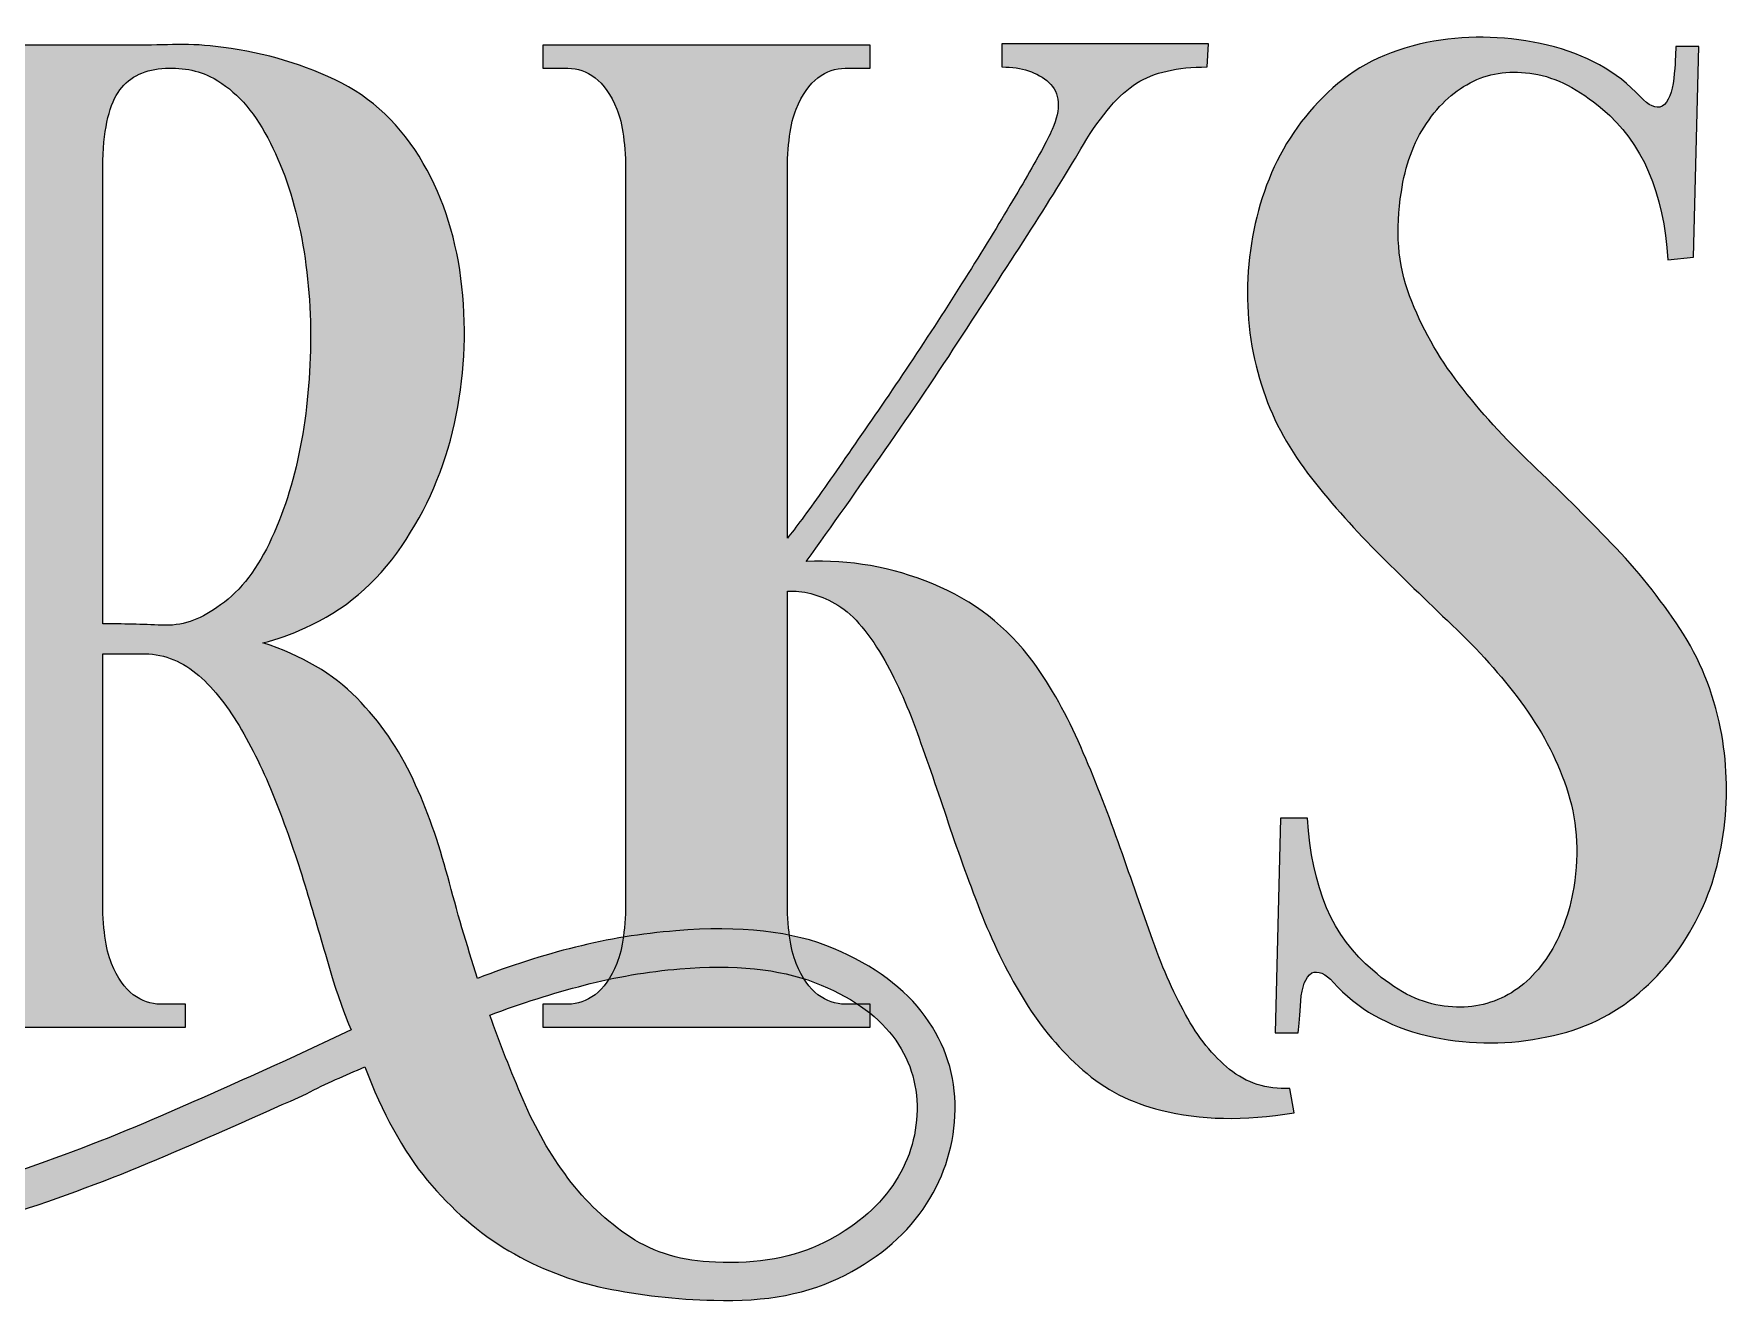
# Model space of a CAD drawing. Header units: inches. Extents: x 64 to 1013, y -819 to -261.
# Drawn here: x 438.9 to 621, y -680.5 to -544.2 of the extents above; entities that cross this region are included whole.
import ezdxf

# ---------------------------------------------------------------- set-up
doc = ezdxf.new("R2010")
doc.units = ezdxf.units.IN
doc.header["$MEASUREMENT"] = 0
doc.layers.add('Layer 1', color=7, linetype='Continuous')

# ---------------------------------------------------------------- blocks, each defined once
blk = doc.blocks.new('block 7')
at = {"layer": 'Layer 1', "true_color": 0x680b10}
h = blk.add_hatch(color=246, dxfattribs=at)
h.dxf.hatch_style = 2
edge = h.paths.add_edge_path()
edge.add_spline(control_points=[(377.81, -615.35), (372.36, -613.99), (367.81, -611.43), (364.16, -607.69), (360.51, -603.94), (357.83, -599.61), (356.13, -594.69), (354.43, -589.78), (353.65, -584.59), (353.79, -579.14), (353.94, -573.69), (355.01, -568.6), (357.01, -563.88), (359, -559.16), (361.92, -555.07), (365.77, -551.61), (369.61, -548.16), (374.4, -545.95), (380.15, -544.97), (384.53, -544.19), (388.86, -544.34), (393.14, -545.41), (398.3, -546.68), (402.66, -549.01), (406.21, -552.42), (409.77, -555.83), (412.47, -559.84), (414.32, -564.46), (416.17, -569.09), (417.16, -574.01), (417.31, -579.21), (417.46, -584.42), (416.75, -589.39), (415.19, -594.11), (413.64, -598.83), (411.25, -603.04), (408.04, -606.74), (404.83, -610.44), (400.79, -613.11), (395.92, -614.77), (393, -615.74), (389.98, -616.28), (386.87, -616.37), (383.75, -616.47), (380.73, -616.13), (377.81, -615.35)], knot_values=[0, 0, 0, 0, 1, 1, 1, 2, 2, 2, 3, 3, 3, 4, 4, 4, 5, 5, 5, 6, 6, 6, 7, 7, 7, 8, 8, 8, 9, 9, 9, 10, 10, 10, 11, 11, 11, 12, 12, 12, 13, 13, 13, 14, 14, 14, 15, 15, 15, 15], degree=3, periodic=1)
edge = h.paths.add_edge_path()
edge.add_spline(control_points=[(507.92, -640.61), (514.83, -640.03), (520.47, -640.66), (524.85, -642.51), (529.23, -644.36), (532.52, -646.8), (534.71, -649.81), (536.9, -652.83), (537.97, -656.16), (537.92, -659.82), (537.87, -663.46), (536.85, -666.85), (534.86, -669.96), (532.86, -673.08), (529.94, -675.63), (526.1, -677.63), (522.25, -679.62), (517.55, -680.52), (512, -680.33), (507.92, -680.23), (504.02, -679.79), (500.32, -679.02), (496.62, -678.24), (493.17, -676.9), (489.96, -675), (486.74, -673.1), (483.82, -670.57), (481.19, -667.41), (478.57, -664.24), (476.33, -660.18), (474.48, -655.22), (473.41, -655.7), (472.36, -656.16), (471.34, -656.6), (470.32, -657.04), (469.27, -657.55), (468.2, -658.14), (463.62, -660.18), (458.88, -662.27), (453.96, -664.41), (449.05, -666.55), (443.84, -668.55), (438.34, -670.4), (432.84, -672.25), (426.97, -673.86), (420.74, -675.22), (414.51, -676.58), (407.84, -677.56), (400.74, -678.14), (393.34, -678.72), (387.01, -678.24), (381.76, -676.68), (376.5, -675.12), (372.19, -672.96), (368.83, -670.18), (365.47, -667.41), (363.07, -664.17), (361.6, -660.47), (360.15, -656.77), (359.49, -653.02), (359.63, -649.23), (359.78, -645.43), (360.68, -641.81), (362.33, -638.35), (363.99, -634.9), (366.28, -632), (369.2, -629.66), (372.12, -627.33), (375.62, -625.74), (379.71, -624.92), (383.8, -624.09), (388.37, -624.41), (393.44, -625.87), (394.8, -626.35), (396.36, -626.94), (398.11, -627.62), (399.86, -628.3), (401.03, -629.32), (401.61, -630.68), (402, -631.56), (402.05, -632.44), (401.76, -633.31), (401.47, -634.19), (400.96, -634.92), (400.23, -635.5), (399.5, -636.09), (398.64, -636.43), (397.67, -636.52), (396.7, -636.62), (395.72, -636.28), (394.75, -635.5), (393.97, -634.92), (393.36, -634.14), (392.93, -633.17), (392.49, -632.19), (392.46, -631.17), (392.85, -630.1), (388.47, -628.74), (384.51, -628.37), (380.95, -629.01), (377.4, -629.64), (374.36, -630.95), (371.83, -632.95), (369.29, -634.94), (367.32, -637.4), (365.91, -640.32), (364.5, -643.24), (363.75, -646.31), (363.65, -649.52), (363.55, -652.73), (364.18, -655.9), (365.55, -659.01), (366.91, -662.13), (369.05, -664.9), (371.97, -667.33), (374.89, -669.77), (378.69, -671.62), (383.36, -672.88), (388.03, -674.15), (393.68, -674.54), (400.3, -674.05), (407.31, -673.47), (413.85, -672.52), (419.94, -671.2), (426.02, -669.89), (431.77, -668.31), (437.17, -666.46), (442.57, -664.61), (447.68, -662.64), (452.5, -660.54), (457.32, -658.45), (461.97, -656.38), (466.45, -654.34), (466.45, -654.34), (473.02, -651.27), (473.02, -651.27), (472.24, -649.52), (471.46, -647.31), (470.68, -644.63), (469.9, -641.95), (469.07, -639.15), (468.2, -636.23), (467.32, -633.31), (466.32, -630.39), (465.21, -627.47), (464.09, -624.55), (462.84, -621.87), (461.48, -619.44), (460.12, -617.01), (458.61, -615.01), (456.96, -613.45), (455.3, -611.9), (453.4, -611.02), (451.26, -610.82), (451.26, -610.82), (446.3, -610.82), (446.3, -610.82), (446.3, -610.82), (446.3, -637.11), (446.3, -637.11), (446.3, -640.23), (446.61, -642.56), (447.25, -644.12), (447.88, -645.68), (448.66, -646.8), (449.58, -647.48), (450.51, -648.16), (451.48, -648.5), (452.5, -648.5), (453.52, -648.5), (454.42, -648.5), (455.2, -648.5), (455.2, -648.5), (455.2, -650.98), (455.2, -650.98), (455.2, -650.98), (420.01, -650.98), (420.01, -650.98), (420.01, -650.98), (420.01, -648.5), (420.01, -648.5), (420.79, -648.5), (421.69, -648.5), (422.71, -648.5), (423.74, -648.5), (424.71, -648.16), (425.63, -647.48), (426.56, -646.8), (427.34, -645.68), (427.97, -644.12), (428.6, -642.56), (428.92, -640.23), (428.92, -637.11), (428.92, -637.11), (428.92, -559.28), (428.92, -559.28), (428.92, -556.17), (428.6, -553.83), (427.97, -552.27), (427.34, -550.72), (426.56, -549.6), (425.63, -548.91), (424.71, -548.23), (423.74, -547.89), (422.71, -547.89), (421.69, -547.89), (420.79, -547.89), (420.01, -547.89), (420.01, -547.89), (420.01, -545.41), (420.01, -545.41), (420.01, -545.41), (449.22, -545.41), (449.22, -545.41), (450.77, -545.41), (452.31, -545.39), (453.82, -545.34), (455.32, -545.29), (456.86, -545.36), (458.42, -545.55), (462.99, -546.04), (467.27, -547.23), (471.27, -549.13), (475.26, -551.03), (478.42, -554.02), (480.76, -558.11), (482.99, -562.01), (484.38, -566.44), (484.92, -571.4), (485.45, -576.36), (485.18, -581.26), (484.11, -586.08), (483.04, -590.89), (481.14, -595.3), (478.42, -599.29), (475.69, -603.28), (472.24, -606.2), (468.05, -608.05), (466.59, -608.73), (465.08, -609.27), (463.53, -609.66), (467.71, -611.02), (471.07, -612.99), (473.6, -615.57), (476.13, -618.15), (478.15, -621.07), (479.66, -624.33), (481.17, -627.59), (482.41, -631.07), (483.38, -634.77), (484.36, -638.47), (485.43, -642.12), (486.6, -645.72), (490.1, -644.36), (493.61, -643.24), (497.11, -642.37), (500.61, -641.49), (504.22, -640.9), (507.92, -640.61)], knot_values=[0, 0, 0, 0, 1, 1, 1, 2, 2, 2, 3, 3, 3, 4, 4, 4, 5, 5, 5, 6, 6, 6, 7, 7, 7, 8, 8, 8, 9, 9, 9, 10, 10, 10, 11, 11, 11, 12, 12, 12, 13, 13, 13, 14, 14, 14, 15, 15, 15, 16, 16, 16, 17, 17, 17, 18, 18, 18, 19, 19, 19, 20, 20, 20, 21, 21, 21, 22, 22, 22, 23, 23, 23, 24, 24, 24, 25, 25, 25, 26, 26, 26, 27, 27, 27, 28, 28, 28, 29, 29, 29, 30, 30, 30, 31, 31, 31, 32, 32, 32, 33, 33, 33, 34, 34, 34, 35, 35, 35, 36, 36, 36, 37, 37, 37, 38, 38, 38, 39, 39, 39, 40, 40, 40, 41, 41, 41, 42, 42, 42, 43, 43, 43, 44, 44, 44, 45, 45, 45, 46, 46, 46, 47, 47, 47, 48, 48, 48, 49, 49, 49, 50, 50, 50, 51, 51, 51, 52, 52, 52, 53, 53, 53, 54, 54, 54, 55, 55, 55, 56, 56, 56, 57, 57, 57, 58, 58, 58, 59, 59, 59, 60, 60, 60, 61, 61, 61, 62, 62, 62, 63, 63, 63, 64, 64, 64, 65, 65, 65, 66, 66, 66, 67, 67, 67, 68, 68, 68, 69, 69, 69, 70, 70, 70, 71, 71, 71, 72, 72, 72, 73, 73, 73, 74, 74, 74, 75, 75, 75, 76, 76, 76, 77, 77, 77, 78, 78, 78, 79, 79, 79, 80, 80, 80, 81, 81, 81, 82, 82, 82, 83, 83, 83, 84, 84, 84, 85, 85, 85, 86, 86, 86, 86], degree=3, periodic=1)
edge = h.paths.add_edge_path()
edge.add_spline(control_points=[(382.63, -548.18), (380.1, -548.96), (378.03, -550.98), (376.43, -554.24), (374.82, -557.51), (373.63, -561.35), (372.85, -565.78), (372.07, -570.21), (371.68, -574.96), (371.68, -580.02), (371.68, -585.08), (372.07, -589.85), (372.85, -594.32), (373.63, -598.8), (374.79, -602.7), (376.35, -606.01), (377.91, -609.32), (379.81, -611.41), (382.05, -612.29), (384.77, -613.36), (387.45, -613.21), (390.08, -611.85), (392.12, -610.78), (393.85, -608.61), (395.26, -605.35), (396.67, -602.09), (397.72, -598.27), (398.4, -593.89), (399.08, -589.51), (399.42, -584.86), (399.42, -579.94), (399.42, -575.03), (399.06, -570.4), (398.33, -566.07), (397.6, -561.74), (396.48, -557.97), (394.97, -554.75), (393.46, -551.54), (391.54, -549.45), (389.2, -548.48), (386.96, -547.6), (384.77, -547.5), (382.63, -548.18)], knot_values=[0, 0, 0, 0, 1, 1, 1, 2, 2, 2, 3, 3, 3, 4, 4, 4, 5, 5, 5, 6, 6, 6, 7, 7, 7, 8, 8, 8, 9, 9, 9, 10, 10, 10, 11, 11, 11, 12, 12, 12, 13, 13, 13, 14, 14, 14, 14], degree=3, periodic=1)
edge = h.paths.add_edge_path()
edge.add_spline(control_points=[(458.56, -605.86), (460.8, -604.4), (462.67, -602.11), (464.18, -599), (465.69, -595.88), (466.81, -592.43), (467.54, -588.63), (468.27, -584.83), (468.64, -580.84), (468.64, -576.66), (468.64, -572.47), (468.22, -568.51), (467.4, -564.76), (466.57, -561.01), (465.35, -557.7), (463.74, -554.83), (462.14, -551.96), (460.17, -549.94), (457.83, -548.77), (456.18, -547.99), (454.33, -547.72), (452.28, -547.96), (450.24, -548.21), (448.73, -549.16), (447.76, -550.81), (447.27, -551.69), (446.9, -552.81), (446.66, -554.17), (446.42, -555.53), (446.3, -557.24), (446.3, -559.28), (446.3, -559.28), (446.3, -607.61), (446.3, -607.61), (448.44, -607.61), (450.55, -607.66), (452.65, -607.76), (454.74, -607.86), (456.71, -607.22), (458.56, -605.86)], knot_values=[0, 0, 0, 0, 1, 1, 1, 2, 2, 2, 3, 3, 3, 4, 4, 4, 5, 5, 5, 6, 6, 6, 7, 7, 7, 8, 8, 8, 9, 9, 9, 10, 10, 10, 11, 11, 11, 12, 12, 12, 13, 13, 13, 13], degree=3, periodic=1)
edge = h.paths.add_edge_path()
edge.add_spline(control_points=[(512.15, -676.24), (516.73, -676.44), (520.62, -675.73), (523.83, -674.12), (527.04, -672.52), (529.5, -670.47), (531.21, -667.99), (532.91, -665.51), (533.78, -662.81), (533.83, -659.89), (533.88, -656.97), (533.01, -654.31), (531.21, -651.93), (529.4, -649.55), (526.61, -647.62), (522.81, -646.16), (519.01, -644.7), (514.19, -644.22), (508.35, -644.7), (504.85, -644.99), (501.42, -645.58), (498.06, -646.45), (494.7, -647.33), (491.32, -648.4), (487.91, -649.67), (488.98, -652.68), (490.17, -655.73), (491.49, -658.79), (492.8, -661.86), (494.41, -664.66), (496.31, -667.19), (498.21, -669.72), (500.44, -671.84), (503.02, -673.54), (505.6, -675.24), (508.65, -676.14), (512.15, -676.24)], knot_values=[0, 0, 0, 0, 1, 1, 1, 2, 2, 2, 3, 3, 3, 4, 4, 4, 5, 5, 5, 6, 6, 6, 7, 7, 7, 8, 8, 8, 9, 9, 9, 10, 10, 10, 11, 11, 11, 12, 12, 12, 12], degree=3, periodic=1)
at = {"layer": 'Layer 1', "lineweight": 0}
for points, knots in [([(507.92, -640.61), (514.83, -640.03), (520.47, -640.66), (524.85, -642.51), (529.23, -644.36), (532.52, -646.8), (534.71, -649.81), (536.9, -652.83), (537.97, -656.16), (537.92, -659.82), (537.87, -663.46), (536.85, -666.85), (534.86, -669.96), (532.86, -673.08), (529.94, -675.63), (526.1, -677.63), (522.25, -679.62), (517.55, -680.52), (512, -680.33), (507.92, -680.23), (504.02, -679.79), (500.32, -679.02), (496.62, -678.24), (493.17, -676.9), (489.96, -675), (486.74, -673.1), (483.82, -670.57), (481.19, -667.41), (478.57, -664.24), (476.33, -660.18), (474.48, -655.22), (473.41, -655.7), (472.36, -656.16), (471.34, -656.6), (470.32, -657.04), (469.27, -657.55), (468.2, -658.14), (463.62, -660.18), (458.88, -662.27), (453.96, -664.41), (449.05, -666.55), (443.84, -668.55), (438.34, -670.4), (432.84, -672.25), (426.97, -673.86), (420.74, -675.22), (414.51, -676.58), (407.84, -677.56), (400.74, -678.14), (393.34, -678.72), (387.01, -678.24), (381.76, -676.68), (376.5, -675.12), (372.19, -672.96), (368.83, -670.18), (365.47, -667.41), (363.07, -664.17), (361.6, -660.47), (360.15, -656.77), (359.49, -653.02), (359.63, -649.23), (359.78, -645.43), (360.68, -641.81), (362.33, -638.35), (363.99, -634.9), (366.28, -632), (369.2, -629.66), (372.12, -627.33), (375.62, -625.74), (379.71, -624.92), (383.8, -624.09), (388.37, -624.41), (393.44, -625.87), (394.8, -626.35), (396.36, -626.94), (398.11, -627.62), (399.86, -628.3), (401.03, -629.32), (401.61, -630.68), (402, -631.56), (402.05, -632.44), (401.76, -633.31), (401.47, -634.19), (400.96, -634.92), (400.23, -635.5), (399.5, -636.09), (398.64, -636.43), (397.67, -636.52), (396.7, -636.62), (395.72, -636.28), (394.75, -635.5), (393.97, -634.92), (393.36, -634.14), (392.93, -633.17), (392.49, -632.19), (392.46, -631.17), (392.85, -630.1), (388.47, -628.74), (384.51, -628.37), (380.95, -629.01), (377.4, -629.64), (374.36, -630.95), (371.83, -632.95), (369.29, -634.94), (367.32, -637.4), (365.91, -640.32), (364.5, -643.24), (363.75, -646.31), (363.65, -649.52), (363.55, -652.73), (364.18, -655.9), (365.55, -659.01), (366.91, -662.13), (369.05, -664.9), (371.97, -667.33), (374.89, -669.77), (378.69, -671.62), (383.36, -672.88), (388.03, -674.15), (393.68, -674.54), (400.3, -674.05), (407.31, -673.47), (413.85, -672.52), (419.94, -671.2), (426.02, -669.89), (431.77, -668.31), (437.17, -666.46), (442.57, -664.61), (447.68, -662.64), (452.5, -660.54), (457.32, -658.45), (461.97, -656.38), (466.45, -654.34), (466.45, -654.34), (473.02, -651.27), (473.02, -651.27), (472.24, -649.52), (471.46, -647.31), (470.68, -644.63), (469.9, -641.95), (469.07, -639.15), (468.2, -636.23), (467.32, -633.31), (466.32, -630.39), (465.21, -627.47), (464.09, -624.55), (462.84, -621.87), (461.48, -619.44), (460.12, -617.01), (458.61, -615.01), (456.96, -613.45), (455.3, -611.9), (453.4, -611.02), (451.26, -610.82), (451.26, -610.82), (446.3, -610.82), (446.3, -610.82), (446.3, -610.82), (446.3, -637.11), (446.3, -637.11), (446.3, -640.23), (446.61, -642.56), (447.25, -644.12), (447.88, -645.68), (448.66, -646.8), (449.58, -647.48), (450.51, -648.16), (451.48, -648.5), (452.5, -648.5), (453.52, -648.5), (454.42, -648.5), (455.2, -648.5), (455.2, -648.5), (455.2, -650.98), (455.2, -650.98), (455.2, -650.98), (420.01, -650.98), (420.01, -650.98), (420.01, -650.98), (420.01, -648.5), (420.01, -648.5), (420.79, -648.5), (421.69, -648.5), (422.71, -648.5), (423.74, -648.5), (424.71, -648.16), (425.63, -647.48), (426.56, -646.8), (427.34, -645.68), (427.97, -644.12), (428.6, -642.56), (428.92, -640.23), (428.92, -637.11), (428.92, -637.11), (428.92, -559.28), (428.92, -559.28), (428.92, -556.17), (428.6, -553.83), (427.97, -552.27), (427.34, -550.72), (426.56, -549.6), (425.63, -548.91), (424.71, -548.23), (423.74, -547.89), (422.71, -547.89), (421.69, -547.89), (420.79, -547.89), (420.01, -547.89), (420.01, -547.89), (420.01, -545.41), (420.01, -545.41), (420.01, -545.41), (449.22, -545.41), (449.22, -545.41), (450.77, -545.41), (452.31, -545.39), (453.82, -545.34), (455.32, -545.29), (456.86, -545.36), (458.42, -545.55), (462.99, -546.04), (467.27, -547.23), (471.27, -549.13), (475.26, -551.03), (478.42, -554.02), (480.76, -558.11), (482.99, -562.01), (484.38, -566.44), (484.92, -571.4), (485.45, -576.36), (485.18, -581.26), (484.11, -586.08), (483.04, -590.89), (481.14, -595.3), (478.42, -599.29), (475.69, -603.28), (472.24, -606.2), (468.05, -608.05), (466.59, -608.73), (465.08, -609.27), (463.53, -609.66), (467.71, -611.02), (471.07, -612.99), (473.6, -615.57), (476.13, -618.15), (478.15, -621.07), (479.66, -624.33), (481.17, -627.59), (482.41, -631.07), (483.38, -634.77), (484.36, -638.47), (485.43, -642.12), (486.6, -645.72), (490.1, -644.36), (493.61, -643.24), (497.11, -642.37), (500.61, -641.49), (504.22, -640.9), (507.92, -640.61)], [0, 0, 0, 0, 1, 1, 1, 2, 2, 2, 3, 3, 3, 4, 4, 4, 5, 5, 5, 6, 6, 6, 7, 7, 7, 8, 8, 8, 9, 9, 9, 10, 10, 10, 11, 11, 11, 12, 12, 12, 13, 13, 13, 14, 14, 14, 15, 15, 15, 16, 16, 16, 17, 17, 17, 18, 18, 18, 19, 19, 19, 20, 20, 20, 21, 21, 21, 22, 22, 22, 23, 23, 23, 24, 24, 24, 25, 25, 25, 26, 26, 26, 27, 27, 27, 28, 28, 28, 29, 29, 29, 30, 30, 30, 31, 31, 31, 32, 32, 32, 33, 33, 33, 34, 34, 34, 35, 35, 35, 36, 36, 36, 37, 37, 37, 38, 38, 38, 39, 39, 39, 40, 40, 40, 41, 41, 41, 42, 42, 42, 43, 43, 43, 44, 44, 44, 45, 45, 45, 46, 46, 46, 47, 47, 47, 48, 48, 48, 49, 49, 49, 50, 50, 50, 51, 51, 51, 52, 52, 52, 53, 53, 53, 54, 54, 54, 55, 55, 55, 56, 56, 56, 57, 57, 57, 58, 58, 58, 59, 59, 59, 60, 60, 60, 61, 61, 61, 62, 62, 62, 63, 63, 63, 64, 64, 64, 65, 65, 65, 66, 66, 66, 67, 67, 67, 68, 68, 68, 69, 69, 69, 70, 70, 70, 71, 71, 71, 72, 72, 72, 73, 73, 73, 74, 74, 74, 75, 75, 75, 76, 76, 76, 77, 77, 77, 78, 78, 78, 79, 79, 79, 80, 80, 80, 81, 81, 81, 82, 82, 82, 83, 83, 83, 84, 84, 84, 85, 85, 85, 86, 86, 86, 86]), ([(458.56, -605.86), (460.8, -604.4), (462.67, -602.11), (464.18, -599), (465.69, -595.88), (466.81, -592.43), (467.54, -588.63), (468.27, -584.83), (468.64, -580.84), (468.64, -576.66), (468.64, -572.47), (468.22, -568.51), (467.4, -564.76), (466.57, -561.01), (465.35, -557.7), (463.74, -554.83), (462.14, -551.96), (460.17, -549.94), (457.83, -548.77), (456.18, -547.99), (454.33, -547.72), (452.28, -547.96), (450.24, -548.21), (448.73, -549.16), (447.76, -550.81), (447.27, -551.69), (446.9, -552.81), (446.66, -554.17), (446.42, -555.53), (446.3, -557.24), (446.3, -559.28), (446.3, -559.28), (446.3, -607.61), (446.3, -607.61), (448.44, -607.61), (450.55, -607.66), (452.65, -607.76), (454.74, -607.86), (456.71, -607.22), (458.56, -605.86)], [0, 0, 0, 0, 1, 1, 1, 2, 2, 2, 3, 3, 3, 4, 4, 4, 5, 5, 5, 6, 6, 6, 7, 7, 7, 8, 8, 8, 9, 9, 9, 10, 10, 10, 11, 11, 11, 12, 12, 12, 13, 13, 13, 13]), ([(512.15, -676.24), (516.73, -676.44), (520.62, -675.73), (523.83, -674.12), (527.04, -672.52), (529.5, -670.47), (531.21, -667.99), (532.91, -665.51), (533.78, -662.81), (533.83, -659.89), (533.88, -656.97), (533.01, -654.31), (531.21, -651.93), (529.4, -649.55), (526.61, -647.62), (522.81, -646.16), (519.01, -644.7), (514.19, -644.22), (508.35, -644.7), (504.85, -644.99), (501.42, -645.58), (498.06, -646.45), (494.7, -647.33), (491.32, -648.4), (487.91, -649.67), (488.98, -652.68), (490.17, -655.73), (491.49, -658.79), (492.8, -661.86), (494.41, -664.66), (496.31, -667.19), (498.21, -669.72), (500.44, -671.84), (503.02, -673.54), (505.6, -675.24), (508.65, -676.14), (512.15, -676.24)], [0, 0, 0, 0, 1, 1, 1, 2, 2, 2, 3, 3, 3, 4, 4, 4, 5, 5, 5, 6, 6, 6, 7, 7, 7, 8, 8, 8, 9, 9, 9, 10, 10, 10, 11, 11, 11, 12, 12, 12, 12])]:
    blk.add_open_spline(points, degree=3, knots=knots, dxfattribs=at)
blk = doc.blocks.new('block 8')
at = {"layer": 'Layer 1', "true_color": 0x680b10}
h = blk.add_hatch(color=246, dxfattribs=at)
h.dxf.hatch_style = 2
edge = h.paths.add_edge_path()
edge.add_spline(control_points=[(528.79, -547.89), (528.01, -547.89), (527.12, -547.89), (526.09, -547.89), (525.07, -547.89), (524.1, -548.23), (523.17, -548.91), (522.25, -549.6), (521.47, -550.72), (520.84, -552.27), (520.2, -553.83), (519.89, -556.17), (519.89, -559.28), (519.89, -559.28), (519.89, -598.41), (519.89, -598.41), (520.76, -597.34), (522.01, -595.66), (523.61, -593.38), (525.22, -591.09), (526.99, -588.53), (528.94, -585.71), (530.89, -582.89), (532.88, -579.92), (534.93, -576.8), (536.97, -573.69), (538.89, -570.67), (540.7, -567.75), (542.5, -564.83), (544.08, -562.2), (545.44, -559.86), (546.8, -557.53), (547.78, -555.73), (548.36, -554.46), (549.33, -552.22), (549.21, -550.54), (548, -549.42), (546.78, -548.31), (545.1, -547.75), (542.96, -547.75), (542.96, -547.75), (542.96, -545.26), (542.96, -545.26), (542.96, -545.26), (565.15, -545.26), (565.15, -545.26), (565.15, -545.26), (565.01, -547.75), (565.01, -547.75), (561.8, -547.75), (559.26, -548.33), (557.42, -549.5), (555.56, -550.67), (553.67, -552.86), (551.72, -556.07), (550.26, -558.6), (548.38, -561.64), (546.1, -565.19), (543.81, -568.75), (541.35, -572.55), (538.72, -576.58), (536.1, -580.62), (533.32, -584.74), (530.4, -588.92), (527.48, -593.11), (524.66, -597.1), (521.93, -600.9), (526.6, -600.7), (531.13, -601.51), (535.51, -603.31), (539.89, -605.11), (543.49, -607.91), (546.32, -611.7), (548.26, -614.43), (549.97, -617.47), (551.43, -620.83), (552.89, -624.19), (554.23, -627.59), (555.44, -631.05), (556.66, -634.51), (557.83, -637.84), (558.95, -641.05), (560.07, -644.26), (561.31, -647.11), (562.67, -649.59), (564.03, -652.08), (565.62, -654.05), (567.42, -655.51), (569.22, -656.97), (571.38, -657.65), (573.91, -657.55), (573.91, -657.55), (574.35, -660.18), (574.35, -660.18), (569, -661.06), (564.23, -660.96), (560.04, -659.89), (556.83, -659.11), (554.03, -657.67), (551.65, -655.58), (549.26, -653.49), (547.19, -651.03), (545.44, -648.21), (543.69, -645.38), (542.16, -642.32), (540.84, -639.01), (539.53, -635.7), (538.31, -632.36), (537.19, -629.01), (536.07, -625.65), (534.95, -622.41), (533.83, -619.3), (532.71, -616.18), (531.47, -613.45), (530.11, -611.12), (528.45, -608.3), (526.75, -606.4), (525, -605.42), (523.25, -604.45), (521.54, -604.01), (519.89, -604.11), (519.89, -604.11), (519.89, -637.11), (519.89, -637.11), (519.89, -640.23), (520.2, -642.56), (520.84, -644.12), (521.47, -645.68), (522.25, -646.8), (523.17, -647.48), (524.1, -648.16), (525.07, -648.5), (526.09, -648.5), (527.12, -648.5), (528.01, -648.5), (528.79, -648.5), (528.79, -648.5), (528.79, -650.98), (528.79, -650.98), (528.79, -650.98), (493.6, -650.98), (493.6, -650.98), (493.6, -650.98), (493.6, -648.5), (493.6, -648.5), (494.38, -648.5), (495.28, -648.5), (496.31, -648.5), (497.33, -648.5), (498.3, -648.16), (499.23, -647.48), (500.15, -646.8), (500.93, -645.68), (501.56, -644.12), (502.19, -642.56), (502.51, -640.23), (502.51, -637.11), (502.51, -637.11), (502.51, -559.28), (502.51, -559.28), (502.51, -556.17), (502.19, -553.83), (501.56, -552.27), (500.93, -550.72), (500.15, -549.6), (499.23, -548.91), (498.3, -548.23), (497.33, -547.89), (496.31, -547.89), (495.28, -547.89), (494.38, -547.89), (493.6, -547.89), (493.6, -547.89), (493.6, -545.41), (493.6, -545.41), (493.6, -545.41), (528.79, -545.41), (528.79, -545.41), (528.79, -545.41), (528.79, -547.89), (528.79, -547.89)], knot_values=[0, 0, 0, 0, 1, 1, 1, 2, 2, 2, 3, 3, 3, 4, 4, 4, 5, 5, 5, 6, 6, 6, 7, 7, 7, 8, 8, 8, 9, 9, 9, 10, 10, 10, 11, 11, 11, 12, 12, 12, 13, 13, 13, 14, 14, 14, 15, 15, 15, 16, 16, 16, 17, 17, 17, 18, 18, 18, 19, 19, 19, 20, 20, 20, 21, 21, 21, 22, 22, 22, 23, 23, 23, 24, 24, 24, 25, 25, 25, 26, 26, 26, 27, 27, 27, 28, 28, 28, 29, 29, 29, 30, 30, 30, 31, 31, 31, 32, 32, 32, 33, 33, 33, 34, 34, 34, 35, 35, 35, 36, 36, 36, 37, 37, 37, 38, 38, 38, 39, 39, 39, 40, 40, 40, 41, 41, 41, 42, 42, 42, 43, 43, 43, 44, 44, 44, 45, 45, 45, 46, 46, 46, 47, 47, 47, 48, 48, 48, 49, 49, 49, 50, 50, 50, 51, 51, 51, 52, 52, 52, 53, 53, 53, 54, 54, 54, 55, 55, 55, 56, 56, 56, 57, 57, 57, 58, 58, 58, 59, 59, 59, 60, 60, 60, 60], degree=3, periodic=1)
at = {"layer": 'Layer 1', "lineweight": 0}
blk.add_open_spline([(528.79, -547.89), (528.01, -547.89), (527.12, -547.89), (526.09, -547.89), (525.07, -547.89), (524.1, -548.23), (523.17, -548.91), (522.25, -549.6), (521.47, -550.72), (520.84, -552.27), (520.2, -553.83), (519.89, -556.17), (519.89, -559.28), (519.89, -559.28), (519.89, -598.41), (519.89, -598.41), (520.76, -597.34), (522.01, -595.66), (523.61, -593.38), (525.22, -591.09), (526.99, -588.53), (528.94, -585.71), (530.89, -582.89), (532.88, -579.92), (534.93, -576.8), (536.97, -573.69), (538.89, -570.67), (540.7, -567.75), (542.5, -564.83), (544.08, -562.2), (545.44, -559.86), (546.8, -557.53), (547.78, -555.73), (548.36, -554.46), (549.33, -552.22), (549.21, -550.54), (548, -549.42), (546.78, -548.31), (545.1, -547.75), (542.96, -547.75), (542.96, -547.75), (542.96, -545.26), (542.96, -545.26), (542.96, -545.26), (565.15, -545.26), (565.15, -545.26), (565.15, -545.26), (565.01, -547.75), (565.01, -547.75), (561.8, -547.75), (559.26, -548.33), (557.42, -549.5), (555.56, -550.67), (553.67, -552.86), (551.72, -556.07), (550.26, -558.6), (548.38, -561.64), (546.1, -565.19), (543.81, -568.75), (541.35, -572.55), (538.72, -576.58), (536.1, -580.62), (533.32, -584.74), (530.4, -588.92), (527.48, -593.11), (524.66, -597.1), (521.93, -600.9), (526.6, -600.7), (531.13, -601.51), (535.51, -603.31), (539.89, -605.11), (543.49, -607.91), (546.32, -611.7), (548.26, -614.43), (549.97, -617.47), (551.43, -620.83), (552.89, -624.19), (554.23, -627.59), (555.44, -631.05), (556.66, -634.51), (557.83, -637.84), (558.95, -641.05), (560.07, -644.26), (561.31, -647.11), (562.67, -649.59), (564.03, -652.08), (565.62, -654.05), (567.42, -655.51), (569.22, -656.97), (571.38, -657.65), (573.91, -657.55), (573.91, -657.55), (574.35, -660.18), (574.35, -660.18), (569, -661.06), (564.23, -660.96), (560.04, -659.89), (556.83, -659.11), (554.03, -657.67), (551.65, -655.58), (549.26, -653.49), (547.19, -651.03), (545.44, -648.21), (543.69, -645.38), (542.16, -642.32), (540.84, -639.01), (539.53, -635.7), (538.31, -632.36), (537.19, -629.01), (536.07, -625.65), (534.95, -622.41), (533.83, -619.3), (532.71, -616.18), (531.47, -613.45), (530.11, -611.12), (528.45, -608.3), (526.75, -606.4), (525, -605.42), (523.25, -604.45), (521.54, -604.01), (519.89, -604.11), (519.89, -604.11), (519.89, -637.11), (519.89, -637.11), (519.89, -640.23), (520.2, -642.56), (520.84, -644.12), (521.47, -645.68), (522.25, -646.8), (523.17, -647.48), (524.1, -648.16), (525.07, -648.5), (526.09, -648.5), (527.12, -648.5), (528.01, -648.5), (528.79, -648.5), (528.79, -648.5), (528.79, -650.98), (528.79, -650.98), (528.79, -650.98), (493.6, -650.98), (493.6, -650.98), (493.6, -650.98), (493.6, -648.5), (493.6, -648.5), (494.38, -648.5), (495.28, -648.5), (496.31, -648.5), (497.33, -648.5), (498.3, -648.16), (499.23, -647.48), (500.15, -646.8), (500.93, -645.68), (501.56, -644.12), (502.19, -642.56), (502.51, -640.23), (502.51, -637.11), (502.51, -637.11), (502.51, -559.28), (502.51, -559.28), (502.51, -556.17), (502.19, -553.83), (501.56, -552.27), (500.93, -550.72), (500.15, -549.6), (499.23, -548.91), (498.3, -548.23), (497.33, -547.89), (496.31, -547.89), (495.28, -547.89), (494.38, -547.89), (493.6, -547.89), (493.6, -547.89), (493.6, -545.41), (493.6, -545.41), (493.6, -545.41), (528.79, -545.41), (528.79, -545.41), (528.79, -545.41), (528.79, -547.89), (528.79, -547.89)], degree=3, knots=[0, 0, 0, 0, 1, 1, 1, 2, 2, 2, 3, 3, 3, 4, 4, 4, 5, 5, 5, 6, 6, 6, 7, 7, 7, 8, 8, 8, 9, 9, 9, 10, 10, 10, 11, 11, 11, 12, 12, 12, 13, 13, 13, 14, 14, 14, 15, 15, 15, 16, 16, 16, 17, 17, 17, 18, 18, 18, 19, 19, 19, 20, 20, 20, 21, 21, 21, 22, 22, 22, 23, 23, 23, 24, 24, 24, 25, 25, 25, 26, 26, 26, 27, 27, 27, 28, 28, 28, 29, 29, 29, 30, 30, 30, 31, 31, 31, 32, 32, 32, 33, 33, 33, 34, 34, 34, 35, 35, 35, 36, 36, 36, 37, 37, 37, 38, 38, 38, 39, 39, 39, 40, 40, 40, 41, 41, 41, 42, 42, 42, 43, 43, 43, 44, 44, 44, 45, 45, 45, 46, 46, 46, 47, 47, 47, 48, 48, 48, 49, 49, 49, 50, 50, 50, 51, 51, 51, 52, 52, 52, 53, 53, 53, 54, 54, 54, 55, 55, 55, 56, 56, 56, 57, 57, 57, 58, 58, 58, 59, 59, 59, 60, 60, 60, 60], dxfattribs=at)
blk = doc.blocks.new('block 9')
at = {"layer": 'Layer 1', "true_color": 0x680b10}
h = blk.add_hatch(color=246, dxfattribs=at)
h.dxf.hatch_style = 2
edge = h.paths.add_edge_path()
edge.add_spline(control_points=[(585.89, -561.18), (585.21, -565.27), (585.5, -568.99), (586.77, -572.35), (588.03, -575.71), (589.81, -578.87), (592.09, -581.84), (594.38, -584.81), (596.99, -587.68), (599.91, -590.46), (602.83, -593.23), (605.67, -596.05), (608.45, -598.93), (611.22, -601.8), (613.68, -604.86), (615.82, -608.12), (617.96, -611.39), (619.42, -614.96), (620.2, -618.86), (620.88, -622.36), (621.01, -625.94), (620.57, -629.59), (620.13, -633.24), (619.11, -636.6), (617.5, -639.66), (615.9, -642.73), (613.71, -645.41), (610.93, -647.7), (608.16, -649.98), (604.77, -651.47), (600.78, -652.15), (596.79, -652.93), (592.73, -652.83), (588.59, -651.86), (584.45, -650.89), (581.12, -648.99), (578.59, -646.16), (577.71, -645.19), (576.93, -644.85), (576.25, -645.14), (575.57, -645.63), (575.18, -646.63), (575.08, -648.13), (574.99, -649.64), (574.89, -650.79), (574.79, -651.56), (574.79, -651.56), (572.31, -651.56), (572.31, -651.56), (572.31, -651.56), (572.89, -628.49), (572.89, -628.49), (572.89, -628.49), (575.81, -628.49), (575.81, -628.49), (576.2, -635.89), (578.54, -641.34), (582.82, -644.85), (585.25, -646.99), (587.66, -648.26), (590.05, -648.64), (592.43, -649.03), (594.62, -648.77), (596.62, -647.84), (598.61, -646.92), (600.29, -645.41), (601.66, -643.31), (603.02, -641.22), (603.94, -638.77), (604.43, -635.94), (605.02, -632.05), (604.75, -628.47), (603.63, -625.21), (602.51, -621.95), (600.88, -618.88), (598.74, -616.01), (596.6, -613.14), (594.14, -610.39), (591.36, -607.76), (588.59, -605.13), (585.86, -602.48), (583.19, -599.8), (580.51, -597.12), (578.05, -594.32), (575.81, -591.4), (573.57, -588.48), (571.92, -585.32), (570.85, -581.91), (569.68, -578.31), (569.19, -574.49), (569.39, -570.45), (569.58, -566.41), (570.43, -562.64), (571.94, -559.14), (573.45, -555.63), (575.64, -552.59), (578.51, -550.01), (581.38, -547.43), (585.01, -545.75), (589.39, -544.97), (593.38, -544.29), (597.45, -544.44), (601.59, -545.41), (605.72, -546.38), (609.05, -548.23), (611.59, -550.96), (612.46, -551.93), (613.24, -552.27), (613.92, -551.98), (614.6, -551.49), (615.02, -550.5), (615.17, -548.99), (615.31, -547.48), (615.38, -546.34), (615.38, -545.55), (615.38, -545.55), (617.87, -545.55), (617.87, -545.55), (617.87, -545.55), (617.28, -568.19), (617.28, -568.19), (617.28, -568.19), (614.51, -568.48), (614.51, -568.48), (614.12, -561.28), (611.78, -555.87), (607.5, -552.27), (604.97, -550.13), (602.51, -548.87), (600.12, -548.48), (597.74, -548.09), (595.57, -548.35), (593.63, -549.28), (591.68, -550.21), (590, -551.71), (588.59, -553.81), (587.18, -555.9), (586.28, -558.36), (585.89, -561.18)], knot_values=[0, 0, 0, 0, 1, 1, 1, 2, 2, 2, 3, 3, 3, 4, 4, 4, 5, 5, 5, 6, 6, 6, 7, 7, 7, 8, 8, 8, 9, 9, 9, 10, 10, 10, 11, 11, 11, 12, 12, 12, 13, 13, 13, 14, 14, 14, 15, 15, 15, 16, 16, 16, 17, 17, 17, 18, 18, 18, 19, 19, 19, 20, 20, 20, 21, 21, 21, 22, 22, 22, 23, 23, 23, 24, 24, 24, 25, 25, 25, 26, 26, 26, 27, 27, 27, 28, 28, 28, 29, 29, 29, 30, 30, 30, 31, 31, 31, 32, 32, 32, 33, 33, 33, 34, 34, 34, 35, 35, 35, 36, 36, 36, 37, 37, 37, 38, 38, 38, 39, 39, 39, 40, 40, 40, 41, 41, 41, 42, 42, 42, 43, 43, 43, 44, 44, 44, 45, 45, 45, 46, 46, 46, 46], degree=3, periodic=1)
at = {"layer": 'Layer 1', "lineweight": 0}
blk.add_open_spline([(585.89, -561.18), (585.21, -565.27), (585.5, -568.99), (586.77, -572.35), (588.03, -575.71), (589.81, -578.87), (592.09, -581.84), (594.38, -584.81), (596.99, -587.68), (599.91, -590.46), (602.83, -593.23), (605.67, -596.05), (608.45, -598.93), (611.22, -601.8), (613.68, -604.86), (615.82, -608.12), (617.96, -611.39), (619.42, -614.96), (620.2, -618.86), (620.88, -622.36), (621.01, -625.94), (620.57, -629.59), (620.13, -633.24), (619.11, -636.6), (617.5, -639.66), (615.9, -642.73), (613.71, -645.41), (610.93, -647.7), (608.16, -649.98), (604.77, -651.47), (600.78, -652.15), (596.79, -652.93), (592.73, -652.83), (588.59, -651.86), (584.45, -650.89), (581.12, -648.99), (578.59, -646.16), (577.71, -645.19), (576.93, -644.85), (576.25, -645.14), (575.57, -645.63), (575.18, -646.63), (575.08, -648.13), (574.99, -649.64), (574.89, -650.79), (574.79, -651.56), (574.79, -651.56), (572.31, -651.56), (572.31, -651.56), (572.31, -651.56), (572.89, -628.49), (572.89, -628.49), (572.89, -628.49), (575.81, -628.49), (575.81, -628.49), (576.2, -635.89), (578.54, -641.34), (582.82, -644.85), (585.25, -646.99), (587.66, -648.26), (590.05, -648.64), (592.43, -649.03), (594.62, -648.77), (596.62, -647.84), (598.61, -646.92), (600.29, -645.41), (601.66, -643.31), (603.02, -641.22), (603.94, -638.77), (604.43, -635.94), (605.02, -632.05), (604.75, -628.47), (603.63, -625.21), (602.51, -621.95), (600.88, -618.88), (598.74, -616.01), (596.6, -613.14), (594.14, -610.39), (591.36, -607.76), (588.59, -605.13), (585.86, -602.48), (583.19, -599.8), (580.51, -597.12), (578.05, -594.32), (575.81, -591.4), (573.57, -588.48), (571.92, -585.32), (570.85, -581.91), (569.68, -578.31), (569.19, -574.49), (569.39, -570.45), (569.58, -566.41), (570.43, -562.64), (571.94, -559.14), (573.45, -555.63), (575.64, -552.59), (578.51, -550.01), (581.38, -547.43), (585.01, -545.75), (589.39, -544.97), (593.38, -544.29), (597.45, -544.44), (601.59, -545.41), (605.72, -546.38), (609.05, -548.23), (611.59, -550.96), (612.46, -551.93), (613.24, -552.27), (613.92, -551.98), (614.6, -551.49), (615.02, -550.5), (615.17, -548.99), (615.31, -547.48), (615.38, -546.34), (615.38, -545.55), (615.38, -545.55), (617.87, -545.55), (617.87, -545.55), (617.87, -545.55), (617.28, -568.19), (617.28, -568.19), (617.28, -568.19), (614.51, -568.48), (614.51, -568.48), (614.12, -561.28), (611.78, -555.87), (607.5, -552.27), (604.97, -550.13), (602.51, -548.87), (600.12, -548.48), (597.74, -548.09), (595.57, -548.35), (593.63, -549.28), (591.68, -550.21), (590, -551.71), (588.59, -553.81), (587.18, -555.9), (586.28, -558.36), (585.89, -561.18)], degree=3, knots=[0, 0, 0, 0, 1, 1, 1, 2, 2, 2, 3, 3, 3, 4, 4, 4, 5, 5, 5, 6, 6, 6, 7, 7, 7, 8, 8, 8, 9, 9, 9, 10, 10, 10, 11, 11, 11, 12, 12, 12, 13, 13, 13, 14, 14, 14, 15, 15, 15, 16, 16, 16, 17, 17, 17, 18, 18, 18, 19, 19, 19, 20, 20, 20, 21, 21, 21, 22, 22, 22, 23, 23, 23, 24, 24, 24, 25, 25, 25, 26, 26, 26, 27, 27, 27, 28, 28, 28, 29, 29, 29, 30, 30, 30, 31, 31, 31, 32, 32, 32, 33, 33, 33, 34, 34, 34, 35, 35, 35, 36, 36, 36, 37, 37, 37, 38, 38, 38, 39, 39, 39, 40, 40, 40, 41, 41, 41, 42, 42, 42, 43, 43, 43, 44, 44, 44, 45, 45, 45, 46, 46, 46, 46], dxfattribs=at)
blk = doc.blocks.new('block 5')
at = {"layer": 'Layer 1'}
for name in ['block 7', 'block 9', 'block 8']:
    blk.add_blockref(name, (0, 0), dxfattribs=at)
blk = doc.blocks.new('block 2')
at = {"layer": 'Layer 1'}
blk.add_blockref('block 5', (0, 0), dxfattribs=at)

msp = doc.modelspace()

# ---------------------------------------------------------------- block references
at = {"layer": 'Layer 1'}
msp.add_blockref('block 2', (0, 0), dxfattribs=at)

doc.saveas('drawing.dxf')
